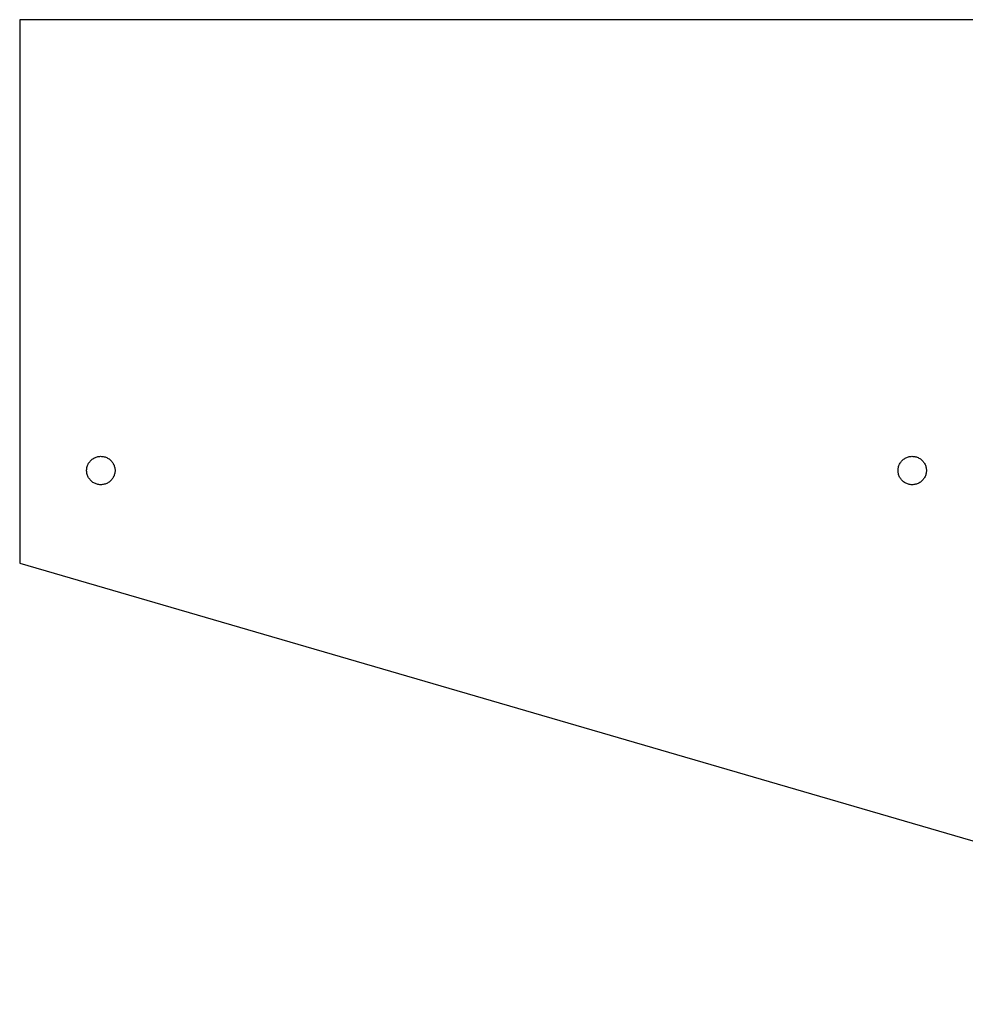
# Model space of a CAD drawing. Header units: metres. Extents: x -189 to 21, y -63 to 50.
# Drawn here: x -189 to -84, y -59.2 to 50 of the extents above; entities that cross this region are included whole.
import ezdxf

# ---------------------------------------------------------------- set-up
doc = ezdxf.new("R2010")
doc.units = ezdxf.units.M

msp = doc.modelspace()

# ---------------------------------------------------------------- linework, layer by layer
for p, q in [((10, 50), (-189, 50)), ((-189, 50), (-189, -10.2911)), ((-181.174, 1.05016), (-181.105, 1.12248)), ((-181.105, 1.12248), (-181.031, 1.19029)), ((-181.031, 1.19029), (-180.954, 1.25331)), ((-180.954, 1.25331), (-180.872, 1.31129)), ((-180.872, 1.31129), (-180.787, 1.36398)), ((-180.787, 1.36398), (-180.699, 1.41118)), ((-180.699, 1.41118), (-180.608, 1.4527)), ((-180.608, 1.4527), (-180.515, 1.48837)), ((-180.515, 1.48837), (-180.42, 1.51805)), ((-180.42, 1.51805), (-180.323, 1.54161)), ((-180.323, 1.54161), (-180.224, 1.55896)), ((-180.224, 1.55896), (-180.125, 1.57004)), ((-180.125, 1.57004), (-180.025, 1.5748)), ((-180.025, 1.5748), (-179.925, 1.57321)), ((-179.925, 1.57321), (-179.825, 1.56529)), ((-179.825, 1.56529), (-179.727, 1.55107)), ((-179.727, 1.55107), (-179.629, 1.53059)), ((-179.629, 1.53059), (-179.532, 1.50397)), ((-179.532, 1.50397), (-179.438, 1.47127)), ((-179.438, 1.47127), (-179.346, 1.43266)), ((-179.346, 1.43266), (-179.256, 1.38828)), ((-179.256, 1.38828), (-179.17, 1.3383)), ((-179.17, 1.3383), (-179.086, 1.28294)), ((-179.086, 1.28294), (-179.007, 1.22243)), ((-179.007, 1.22243), (-178.931, 1.15697)), ((-178.931, 1.15697), (-178.86, 1.08687)), ((-91.1738, 1.05016), (-91.1048, 1.12248)), ((-91.1048, 1.12248), (-91.0314, 1.19029)), ((-91.0314, 1.19029), (-90.9538, 1.25331)), ((-90.9538, 1.25331), (-90.8724, 1.31129)), ((-90.8724, 1.31129), (-90.7875, 1.36398)), ((-90.7875, 1.36398), (-90.6994, 1.41118)), ((-90.6994, 1.41118), (-90.6085, 1.4527)), ((-90.6085, 1.4527), (-90.5151, 1.48837)), ((-90.5151, 1.48837), (-90.4197, 1.51805)), ((-90.4197, 1.51805), (-90.3226, 1.54161)), ((-90.3226, 1.54161), (-90.2241, 1.55896)), ((-90.2241, 1.55896), (-90.1248, 1.57004)), ((-90.1248, 1.57004), (-90.025, 1.5748)), ((-90.025, 1.5748), (-89.925, 1.57321)), ((-89.925, 1.57321), (-89.8254, 1.56529)), ((-89.8254, 1.56529), (-89.7265, 1.55107)), ((-89.7265, 1.55107), (-89.6287, 1.53059)), ((-89.6287, 1.53059), (-89.5323, 1.50397)), ((-89.5323, 1.50397), (-89.4379, 1.47127)), ((-89.4379, 1.47127), (-89.3457, 1.43266)), ((-89.3457, 1.43266), (-89.2562, 1.38828)), ((-89.2562, 1.38828), (-89.1696, 1.3383)), ((-89.1696, 1.3383), (-89.0864, 1.28294)), ((-89.0864, 1.28294), (-89.0069, 1.22243)), ((-89.0069, 1.22243), (-88.9313, 1.15697)), ((-88.9313, 1.15697), (-88.8601, 1.08687)), ((-181.574, 0.049957), (-181.568, 0.149704)), ((-181.574, -0.049957), (-181.574, 0.049957)), ((-181.568, 0.149704), (-181.555, 0.24884)), ((-181.555, 0.24884), (-181.536, 0.346985)), ((-181.536, 0.346985), (-181.511, 0.443726)), ((-181.511, 0.443726), (-181.48, 0.538681)), ((-181.48, 0.538681), (-181.443, 0.631454)), ((-181.443, 0.631454), (-181.4, 0.721695)), ((-181.4, 0.721695), (-181.351, 0.809036)), ((-181.351, 0.809036), (-181.297, 0.893112)), ((-181.297, 0.893112), (-181.238, 0.973587)), ((-181.238, 0.973587), (-181.174, 1.05016)), ((-178.86, 1.08687), (-178.793, 1.01239)), ((-178.793, 1.01239), (-178.732, 0.933823)), ((-178.732, 0.933823), (-178.675, 0.851501)), ((-178.675, 0.851501), (-178.624, 0.765747)), ((-178.624, 0.765747), (-178.578, 0.676926)), ((-178.578, 0.676926), (-178.538, 0.585358)), ((-178.538, 0.585358), (-178.504, 0.49144)), ((-178.504, 0.49144), (-178.475, 0.395554)), ((-178.475, 0.395554), (-178.453, 0.298065)), ((-178.453, 0.298065), (-178.438, 0.199371)), ((-178.438, 0.199371), (-178.428, 0.099884)), ((-178.428, 0.099884), (-178.425, 0)), ((-178.425, 0), (-178.428, -0.099884)), ((-91.5742, 0.049957), (-91.5679, 0.149704)), ((-91.5742, -0.049957), (-91.5742, 0.049957)), ((-91.5679, 0.149704), (-91.5552, 0.24884)), ((-91.5552, 0.24884), (-91.5363, 0.346985)), ((-91.5363, 0.346985), (-91.5112, 0.443726)), ((-91.5112, 0.443726), (-91.48, 0.538681)), ((-91.48, 0.538681), (-91.4429, 0.631454)), ((-91.4429, 0.631454), (-91.3999, 0.721695)), ((-91.3999, 0.721695), (-91.3513, 0.809036)), ((-91.3513, 0.809036), (-91.2973, 0.893112)), ((-91.2973, 0.893112), (-91.238, 0.973587)), ((-91.238, 0.973587), (-91.1738, 1.05016)), ((-88.8601, 1.08687), (-88.7935, 1.01239)), ((-88.7935, 1.01239), (-88.7317, 0.933823)), ((-88.7317, 0.933823), (-88.675, 0.851501)), ((-88.675, 0.851501), (-88.6237, 0.765747)), ((-88.6237, 0.765747), (-88.5779, 0.676926)), ((-88.5779, 0.676926), (-88.5378, 0.585358)), ((-88.5378, 0.585358), (-88.5036, 0.49144)), ((-88.5036, 0.49144), (-88.4755, 0.395554)), ((-88.4755, 0.395554), (-88.4535, 0.298065)), ((-88.4535, 0.298065), (-88.4377, 0.199371)), ((-88.4377, 0.199371), (-88.4282, 0.099884)), ((-88.4282, 0.099884), (-88.425, 0)), ((-88.425, 0), (-88.4282, -0.099884)), ((-181.568, -0.149704), (-181.574, -0.049957)), ((-181.555, -0.24884), (-181.568, -0.149704)), ((-181.536, -0.346985), (-181.555, -0.24884)), ((-181.511, -0.443726), (-181.536, -0.346985)), ((-181.48, -0.538681), (-181.511, -0.443726)), ((-181.443, -0.631454), (-181.48, -0.538681)), ((-181.4, -0.721695), (-181.443, -0.631454)), ((-181.351, -0.809036), (-181.4, -0.721695)), ((-181.297, -0.893112), (-181.351, -0.809036)), ((-181.238, -0.973587), (-181.297, -0.893112)), ((-181.174, -1.05016), (-181.238, -0.973587)), ((-181.105, -1.12248), (-181.174, -1.05016)), ((-178.86, -1.08687), (-178.931, -1.15697)), ((-178.793, -1.01239), (-178.86, -1.08687)), ((-178.732, -0.933823), (-178.793, -1.01239)), ((-178.675, -0.851501), (-178.732, -0.933823)), ((-178.624, -0.765747), (-178.675, -0.851501)), ((-178.578, -0.676926), (-178.624, -0.765747)), ((-178.538, -0.585358), (-178.578, -0.676926)), ((-178.504, -0.49144), (-178.538, -0.585358)), ((-178.475, -0.395554), (-178.504, -0.49144)), ((-178.453, -0.298065), (-178.475, -0.395554)), ((-178.438, -0.199371), (-178.453, -0.298065)), ((-178.428, -0.099884), (-178.438, -0.199371)), ((-91.5679, -0.149704), (-91.5742, -0.049957)), ((-91.5552, -0.24884), (-91.5679, -0.149704)), ((-91.5363, -0.346985), (-91.5552, -0.24884)), ((-91.5112, -0.443726), (-91.5363, -0.346985)), ((-91.48, -0.538681), (-91.5112, -0.443726)), ((-91.4429, -0.631454), (-91.48, -0.538681)), ((-91.3999, -0.721695), (-91.4429, -0.631454)), ((-91.3513, -0.809036), (-91.3999, -0.721695)), ((-91.2973, -0.893112), (-91.3513, -0.809036)), ((-91.238, -0.973587), (-91.2973, -0.893112)), ((-91.1738, -1.05016), (-91.238, -0.973587)), ((-91.1048, -1.12248), (-91.1738, -1.05016)), ((-88.8601, -1.08687), (-88.9313, -1.15697)), ((-88.7935, -1.01239), (-88.8601, -1.08687)), ((-88.7317, -0.933823), (-88.7935, -1.01239)), ((-88.675, -0.851501), (-88.7317, -0.933823)), ((-88.6237, -0.765747), (-88.675, -0.851501)), ((-88.5779, -0.676926), (-88.6237, -0.765747)), ((-88.5378, -0.585358), (-88.5779, -0.676926)), ((-88.5036, -0.49144), (-88.5378, -0.585358)), ((-88.4755, -0.395554), (-88.5036, -0.49144)), ((-88.4535, -0.298065), (-88.4755, -0.395554)), ((-88.4377, -0.199371), (-88.4535, -0.298065)), ((-88.4282, -0.099884), (-88.4377, -0.199371)), ((-181.031, -1.19029), (-181.105, -1.12248)), ((-180.954, -1.25331), (-181.031, -1.19029)), ((-180.872, -1.31129), (-180.954, -1.25331)), ((-180.787, -1.36398), (-180.872, -1.31129)), ((-180.699, -1.41118), (-180.787, -1.36398)), ((-180.608, -1.4527), (-180.699, -1.41118)), ((-180.515, -1.48837), (-180.608, -1.4527)), ((-180.42, -1.51805), (-180.515, -1.48837)), ((-180.323, -1.54161), (-180.42, -1.51805)), ((-180.224, -1.55896), (-180.323, -1.54161)), ((-180.125, -1.57004), (-180.224, -1.55896)), ((-180.025, -1.5748), (-180.125, -1.57004)), ((-179.925, -1.57321), (-180.025, -1.5748)), ((-179.825, -1.56529), (-179.925, -1.57321)), ((-179.727, -1.55107), (-179.825, -1.56529)), ((-179.629, -1.53059), (-179.727, -1.55107)), ((-179.532, -1.50397), (-179.629, -1.53059)), ((-179.438, -1.47127), (-179.532, -1.50397)), ((-179.346, -1.43266), (-179.438, -1.47127)), ((-179.256, -1.38828), (-179.346, -1.43266)), ((-179.17, -1.3383), (-179.256, -1.38828)), ((-179.086, -1.28294), (-179.17, -1.3383)), ((-179.007, -1.22243), (-179.086, -1.28294)), ((-178.931, -1.15697), (-179.007, -1.22243)), ((-91.0314, -1.19029), (-91.1048, -1.12248)), ((-90.9538, -1.25331), (-91.0314, -1.19029)), ((-90.8724, -1.31129), (-90.9538, -1.25331)), ((-90.7875, -1.36398), (-90.8724, -1.31129)), ((-90.6994, -1.41118), (-90.7875, -1.36398)), ((-90.6085, -1.4527), (-90.6994, -1.41118)), ((-90.5151, -1.48837), (-90.6085, -1.4527)), ((-90.4197, -1.51805), (-90.5151, -1.48837)), ((-90.3226, -1.54161), (-90.4197, -1.51805)), ((-90.2241, -1.55896), (-90.3226, -1.54161)), ((-90.1248, -1.57004), (-90.2241, -1.55896)), ((-90.025, -1.5748), (-90.1248, -1.57004)), ((-89.925, -1.57321), (-90.025, -1.5748)), ((-89.8254, -1.56529), (-89.925, -1.57321)), ((-89.7265, -1.55107), (-89.8254, -1.56529)), ((-89.6287, -1.53059), (-89.7265, -1.55107)), ((-89.5323, -1.50397), (-89.6287, -1.53059)), ((-89.4379, -1.47127), (-89.5323, -1.50397)), ((-89.3457, -1.43266), (-89.4379, -1.47127)), ((-89.2562, -1.38828), (-89.3457, -1.43266)), ((-89.1696, -1.3383), (-89.2562, -1.38828)), ((-89.0864, -1.28294), (-89.1696, -1.3383)), ((-89.0069, -1.22243), (-89.0864, -1.28294)), ((-88.9313, -1.15697), (-89.0069, -1.22243)), ((-189, -10.2911), (-21, -59.2))]:
    msp.add_line(p, q)

doc.saveas('drawing.dxf')
